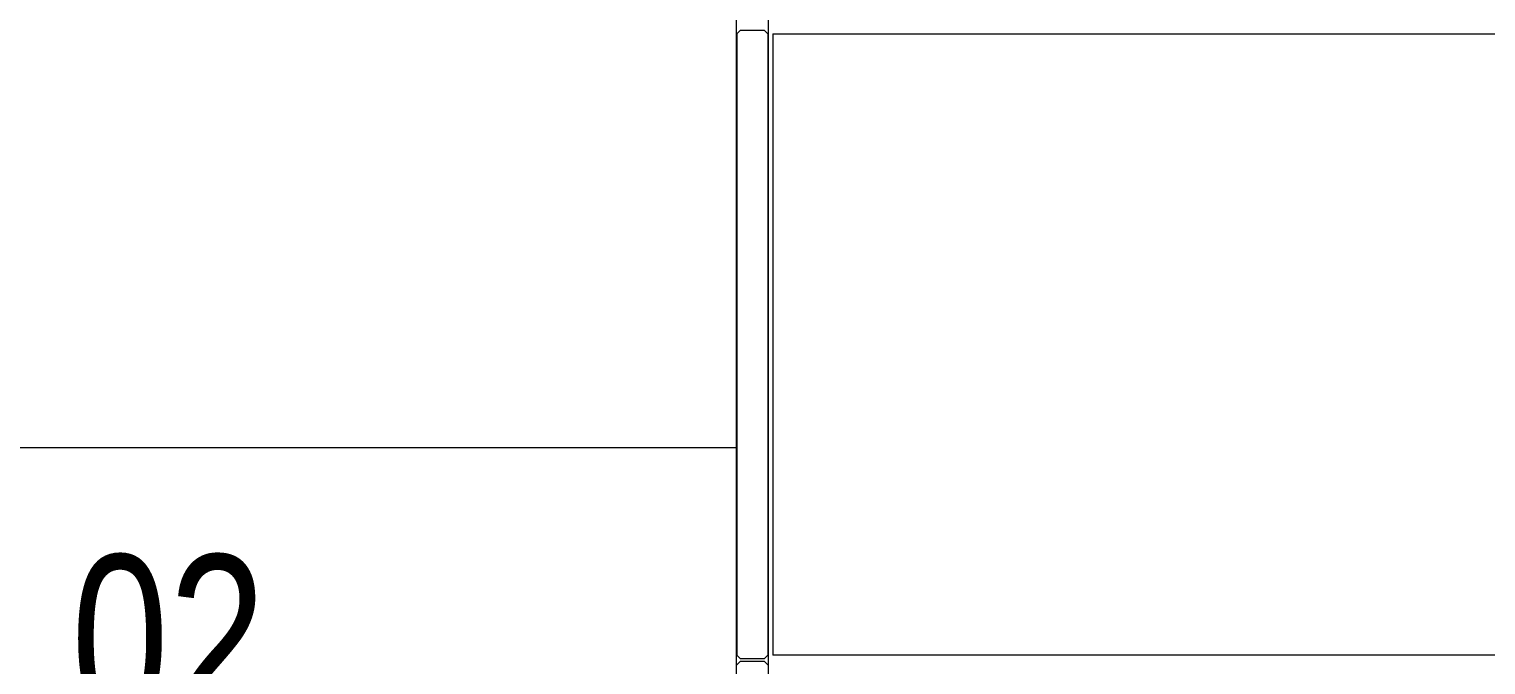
# Model space of a CAD drawing. Header units: metres. Extents: x -199 to 506, y -5 to 23.
# Drawn here: x 290.77 to 297.31, y 3.03 to 5.88 of the extents above; entities that cross this region are included whole.
import ezdxf

# ---------------------------------------------------------------- set-up
doc = ezdxf.new("R2010")
doc.units = ezdxf.units.M
doc.linetypes.add('01_Grid', pattern=[1.74, 1.2, -0.27, 0, -0.27])
for name, color, linetype, lineweight in [('03EJES-1', 1, '01_Grid', 5), ('06MUREXT', 92, 'Continuous', 9), ('29NOTAS-2', 7, 'Continuous', 5), ('70LINEA', 1, 'Continuous', 13)]:
    doc.layers.add(name, color=color, linetype=linetype, lineweight=lineweight)
doc.styles.add('Arial_1', font='arial.ttf', dxfattribs={"width": 0.75, "height": 0.75})

msp = doc.modelspace()

# ---------------------------------------------------------------- linework, layer by layer
at = {"layer": '03EJES-1'}
msp.add_line((293.95, -1.2192), (293.95, 19.6265), dxfattribs=at)
at = {"layer": '06MUREXT'}
for p, q in [((293.95, 0), (293.95, 13)), ((294.0917, 10.8268), (294.0917, 0)), ((293.95, 4), (290.45, 4))]:
    msp.add_line(p, q, dxfattribs=at)
at = {"layer": '70LINEA'}
for p, q in [((293.95, 5.8583), (293.951, 5.8583)), ((293.95, 5.8583), (293.95, 3.0697)), ((293.9663, 5.8737), (293.951, 5.8583)), ((293.951, 5.8583), (293.951, 3.0697)), ((293.951, 5.8583), (293.951, 3.0697)), ((294.0754, 5.8737), (293.9663, 5.8737)), ((294.0907, 5.8583), (294.0754, 5.8737)), ((294.0907, 5.8583), (294.0907, 3.0697)), ((294.0907, 5.8583), (294.0917, 5.8583)), ((294.0907, 5.8583), (294.0907, 3.0697)), ((294.0917, 5.8583), (294.0917, 3.0697)), ((294.1134, 5.8583), (300.0243, 5.8583)), ((294.1134, 5.8583), (294.1134, 3.0697)), ((293.951, 3.0697), (293.95, 3.0697)), ((293.951, 3.0697), (293.9663, 3.0544)), ((293.9663, 3.0417), (293.951, 3.0263)), ((293.9663, 3.0544), (294.0754, 3.0544)), ((294.0754, 3.0417), (293.9663, 3.0417)), ((294.0754, 3.0544), (294.0907, 3.0697)), ((294.0907, 3.0263), (294.0754, 3.0417)), ((294.0917, 3.0697), (294.0907, 3.0697)), ((300.0243, 3.0697), (294.1134, 3.0697))]:
    msp.add_line(p, q, dxfattribs=at)

# ---------------------------------------------------------------- texts
at = {"layer": '29NOTAS-2', "insert": (290.9631, 3.52), "char_height": 0.75, "width": 1.046202, "attachment_point": 1, "style": 'Arial_1'}
msp.add_mtext('02', dxfattribs=at)

doc.saveas('drawing.dxf')
